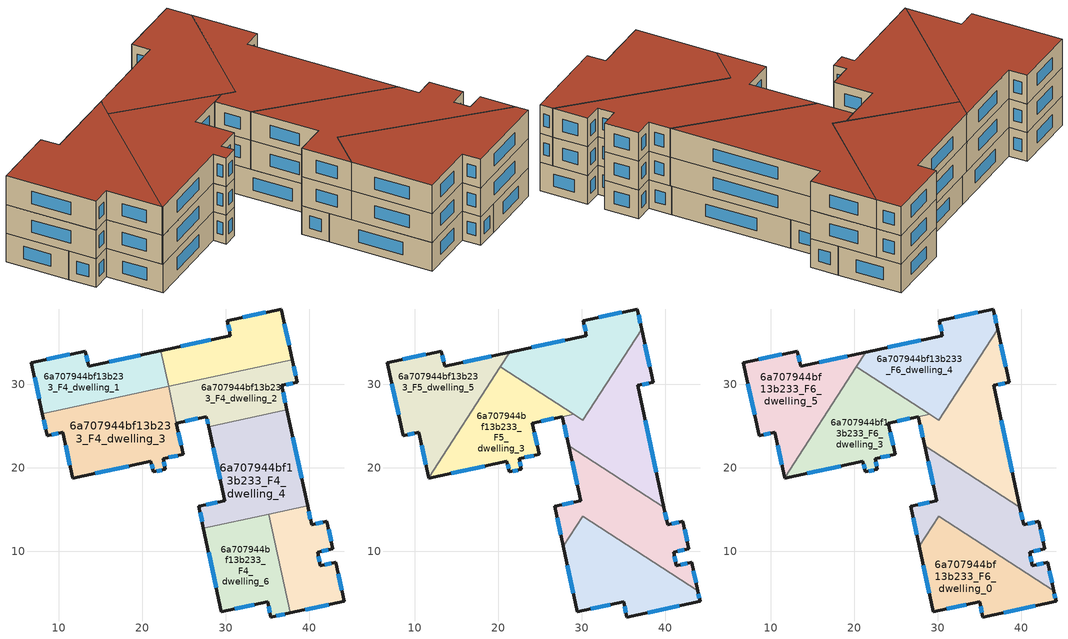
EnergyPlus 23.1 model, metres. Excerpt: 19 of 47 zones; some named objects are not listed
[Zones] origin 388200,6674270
6a707944bf13b233_F4_dwelling_0
 floor to 6a707944bf13b233_F3_dwelling_0 (EU_floor_Construction): 36.65,38.99 37.96,32.9 23.16,29.72 22.24,34.02 30.57,35.82 30.17,37.6 z12
 wall outside (EU_wall_Construction): 37.96,32.9 36.65,38.99 30.17,37.6 30.57,35.82 22.24,34.02 z12:15
 wall to 6a707944bf13b233_F4_dwelling_2 (EU_wall_Construction): 23.16,29.72 37.96,32.9 z12:15
 wall to 6a707944bf13b233_F4_dwelling_1 (EU_wall_Construction): 22.24,34.02 23.16,29.72 z12:15
 window (EU_Window_Construction): 37.58,34.64 37.02,37.25 / 28.19,35.3 24.62,34.53 / 30.29,37.09 30.45,36.33 / 34.8,38.6 32.02,38 z12.86:14.14
6a707944bf13b233_F4_dwelling_1
 floor to 6a707944bf13b233_F3_dwelling_1 (EU_floor_Construction): 22.24,34.02 23.16,29.72 8.06,26.48 6.74,32.57 13.19,33.96 13.58,32.14 z12
 wall outside (EU_wall_Construction): 22.24,34.02 13.58,32.14 13.19,33.96 6.74,32.57 8.06,26.48 z12:15
 wall to 6a707944bf13b233_F4_dwelling_3 (EU_wall_Construction): 8.06,26.48 23.16,29.72 z12:15
 window (EU_Window_Construction): 7.12,30.83 7.68,28.22 / 11.35,33.56 8.58,32.97 / 13.47,32.66 13.3,33.44 / 19.77,33.48 16.06,32.68 z12.86:14.14
6a707944bf13b233_F4_dwelling_2
 floor to 6a707944bf13b233_F3_dwelling_2 (EU_floor_Construction): 37.96,32.9 38.53,30.24 36.68,29.84 37.31,26.92 27.95,24.91 27.69,26.11 24.1,25.33 23.16,29.72 z12
 wall outside (EU_wall_Construction): 24.1,25.33 27.69,26.11 27.95,24.91 / 37.31,26.92 36.68,29.84 38.53,30.24 37.96,32.9 z12:15
 wall to 6a707944bf13b233_F4_dwelling_3 (EU_wall_Construction): 23.16,29.72 24.1,25.33 z12:15
 wall to 6a707944bf13b233_F4_dwelling_4 (EU_wall_Construction): 27.95,24.91 37.31,26.92 z12:15
 window (EU_Window_Construction): 27.76,25.77 27.87,25.26 / 25.13,25.56 26.66,25.89 / 38.37,31 38.12,32.14 / 37.21,29.95 38,30.12 / 37.13,27.76 36.86,29.01 z12.86:14.14
6a707944bf13b233_F4_dwelling_3
 floor to 6a707944bf13b233_F3_dwelling_3 (EU_floor_Construction): 23.16,29.72 24.1,25.33 24.92,21.59 22.5,21.07 22.77,19.8 21.31,19.49 21.04,20.76 11.67,18.74 10.49,24.22 8.63,23.83 8.06,26.48 z12
 wall outside (EU_wall_Construction): 8.06,26.48 8.63,23.83 10.49,24.22 11.67,18.74 21.04,20.76 21.31,19.49 22.77,19.8 22.5,21.07 24.92,21.59 24.1,25.33 z12:15
 window (EU_Window_Construction): 24.68,22.66 24.33,24.26 / 23.19,21.22 24.23,21.44 / 22.69,20.17 22.57,20.71 / 21.73,19.58 22.35,19.71 / 21.12,20.39 21.23,19.85 / 14.35,19.32 18.36,20.18 / 10.83,22.66 11.33,20.31 / 9.16,23.94 9.96,24.11 / 8.22,25.72 8.47,24.58 z12.86:14.14
6a707944bf13b233_F4_dwelling_4
 floor to 6a707944bf13b233_F3_dwelling_4 (EU_floor_Construction): 37.31,26.92 39.79,15.42 27.33,12.75 26.76,15.4 29.86,16.06 27.95,24.91 z12
 wall outside (EU_wall_Construction): 27.95,24.91 29.86,16.06 26.76,15.4 27.33,12.75 / 39.79,15.42 37.31,26.92 z12:15
 wall to 6a707944bf13b233_F4_dwelling_6 (EU_wall_Construction): 27.33,12.75 35.16,14.43 z12:15
 wall to 6a707944bf13b233_F4_dwelling_5 (EU_wall_Construction): 35.16,14.43 39.79,15.42 z12:15
 window (EU_Window_Construction): 28.49,22.39 29.31,18.59 / 39.08,18.71 38.02,23.64 / 26.92,14.64 27.17,13.5 / 28.97,15.87 27.65,15.59 z12.86:14.14
6a707944bf13b233_F4_dwelling_5
 floor to 6a707944bf13b233_F3_dwelling_5 (EU_floor_Construction): 42.1,13.58 42.82,10.27 40.99,9.87 41.33,8.26 43.16,8.66 44.16,4.01 37.7,2.62 35.16,14.43 39.79,15.42 40.27,13.18 z12
 wall outside (EU_wall_Construction): 37.7,2.62 44.16,4.01 43.16,8.66 41.33,8.26 40.99,9.87 42.82,10.27 42.1,13.58 40.27,13.18 39.79,15.42 z12:15
 wall to 6a707944bf13b233_F4_dwelling_6 (EU_wall_Construction): 35.16,14.43 37.7,2.62 z12:15
 window (EU_Window_Construction): 41.23,8.72 41.09,9.41 / 42.64,8.54 41.85,8.38 / 43.87,5.33 43.45,7.33 / 39.54,3.01 42.31,3.61 / 40.13,13.82 39.93,14.78 / 41.58,13.47 40.8,13.3 / 42.61,11.22 42.31,12.64 / 41.51,9.98 42.29,10.16 z12.86:14.14
6a707944bf13b233_F4_dwelling_6
 floor to 6a707944bf13b233_F3_dwelling_6 (EU_floor_Construction): 35.16,14.43 37.7,2.62 35.4,2.12 35.01,3.95 29.48,2.75 27.33,12.75 z12
 wall outside (EU_wall_Construction): 27.33,12.75 29.48,2.75 35.01,3.95 35.4,2.12 37.7,2.62 z12:15
 window (EU_Window_Construction): 27.94,9.89 28.86,5.61 / 36.05,2.27 37.04,2.48 / 35.12,3.43 35.29,2.65 / 31.06,3.1 33.43,3.61 z12.86:14.14
6a707944bf13b233_F5_dwelling_0
 floor to 6a707944bf13b233_F4_dwelling_6 (EU_floor_Construction): 36.04,10.32 37.7,2.62 35.4,2.12 35.01,3.95 29.48,2.75 27.8,10.58 29.5,13.21 31.06,13.55 z15
 floor to 6a707944bf13b233_F4_dwelling_4 (EU_floor_Construction): 31.06,13.55 29.5,13.21 30.11,14.16 z15
 floor to 6a707944bf13b233_F4_dwelling_5 (EU_floor_Construction): 43.89,5.25 44.16,4.01 37.7,2.62 36.04,10.32 z15
 wall outside (EU_wall_Construction): 27.8,10.58 29.48,2.75 35.01,3.95 35.4,2.12 44.16,4.01 43.89,5.25 z15:18
 wall to 6a707944bf13b233_F5_dwelling_1 (EU_wall_Construction): 43.89,5.25 30.11,14.16 27.8,10.58 z15:18
 window (EU_Window_Construction): 44.08,4.36 43.97,4.89 / 37.9,2.66 41.66,3.47 / 35.12,3.43 35.29,2.65 / 31.06,3.1 33.43,3.61 / 28.28,8.34 29,4.99 z15.86:17.14
6a707944bf13b233_F5_dwelling_1
 floor to 6a707944bf13b233_F4_dwelling_4 (EU_floor_Construction): 39.63,15.39 31.06,13.55 30.11,14.16 29.5,13.21 27.33,12.75 26.76,15.4 29.86,16.06 28.44,22.62 z15
 floor to 6a707944bf13b233_F4_dwelling_5 (EU_floor_Construction): 42.1,13.58 42.82,10.27 40.99,9.87 41.33,8.26 43.16,8.66 43.89,5.25 36.04,10.32 35.16,14.43 39.63,15.39 39.82,15.26 40.27,13.18 z15
 floor to 6a707944bf13b233_F4_dwelling_6 (EU_floor_Construction): 29.5,13.21 27.8,10.58 27.33,12.75 z15; 35.16,14.43 36.04,10.32 31.06,13.55 z15
 wall outside (EU_wall_Construction): 43.89,5.25 43.16,8.66 41.33,8.26 40.99,9.87 42.82,10.27 42.1,13.58 40.27,13.18 39.83,15.26 / 28.44,22.62 29.86,16.06 26.76,15.4 27.8,10.58 z15:18
 wall to 6a707944bf13b233_F5_dwelling_2 (EU_wall_Construction): 39.83,15.26 28.44,22.62 z15:18
 window (EU_Window_Construction): 42.61,11.22 42.31,12.64 / 41.51,9.98 42.29,10.16 / 41.23,8.72 41.09,9.41 / 42.64,8.54 41.85,8.38 / 43.68,6.22 43.37,7.68 / 27.06,14.02 27.5,11.96 / 28.97,15.87 27.65,15.59 / 28.85,20.75 29.45,17.94 / 40.14,13.78 39.95,14.67 / 41.58,13.47 40.8,13.3 z15.86:17.14
6a707944bf13b233_F5_dwelling_2
 floor to 6a707944bf13b233_F4_dwelling_2 (EU_floor_Construction): 37.96,32.9 38.53,30.24 36.68,29.84 37.31,26.92 27.95,24.91 27.69,26.11 29.02,26.4 30.12,25.69 34.26,32.1 z15
 floor to 6a707944bf13b233_F4_dwelling_0 (EU_floor_Construction): 37.16,36.59 37.96,32.9 34.26,32.1 z15
 floor to 6a707944bf13b233_F4_dwelling_4 (EU_floor_Construction): 37.31,26.92 39.79,15.42 39.63,15.39 28.44,22.62 27.95,24.91 z15
 floor to 6a707944bf13b233_F4_dwelling_5 (EU_floor_Construction): 39.79,15.42 39.82,15.26 39.63,15.39 z15
 wall outside (EU_wall_Construction): 39.83,15.26 36.68,29.84 38.53,30.24 37.16,36.59 / 27.69,26.11 28.44,22.62 z15:18
 wall to 6a707944bf13b233_F5_dwelling_3 (EU_wall_Construction): 29.02,26.4 27.69,26.11 z15:18
 wall to 6a707944bf13b233_F5_dwelling_4 (EU_wall_Construction): 37.16,36.59 30.12,25.69 29.02,26.4 z15:18
 window (EU_Window_Construction): 38.14,32.05 37.55,34.78 / 37.21,29.95 38,30.12 / 38.93,19.42 37.58,25.67 / 27.9,25.11 28.23,23.62 z15.86:17.14
6a707944bf13b233_F5_dwelling_3
 floor to 6a707944bf13b233_F4_dwelling_3 (EU_floor_Construction): 23.16,29.72 24.1,25.33 24.92,21.59 22.5,21.07 22.77,19.8 21.31,19.49 21.04,20.76 11.67,18.74 11.66,18.8 18.01,28.61 z15
 floor to 6a707944bf13b233_F4_dwelling_0 (EU_floor_Construction): 23.7,29.84 23.16,29.72 23.04,30.27 z15
 floor to 6a707944bf13b233_F4_dwelling_2 (EU_floor_Construction): 29.01,26.41 24.1,25.33 23.16,29.72 23.7,29.84 z15
 floor to 6a707944bf13b233_F4_dwelling_1 (EU_floor_Construction): 23.04,30.27 23.16,29.72 18.01,28.61 20.24,32.08 z15
 wall outside (EU_wall_Construction): 11.66,18.8 11.67,18.74 21.04,20.76 21.31,19.49 22.77,19.8 22.5,21.07 24.92,21.59 24.1,25.33 27.68,26.11 z15:18
 wall to 6a707944bf13b233_F5_dwelling_5 (EU_wall_Construction): 20.24,32.08 11.66,18.8 z15:18
 wall to 6a707944bf13b233_F5_dwelling_4 (EU_wall_Construction): 29.01,26.41 20.24,32.08 z15:18
 window (EU_Window_Construction): 22.69,20.17 22.57,20.71 / 21.73,19.58 22.35,19.71 / 21.12,20.39 21.23,19.85 / 14.35,19.32 18.36,20.18 / 25.13,25.56 26.66,25.89 / 24.68,22.66 24.33,24.26 / 23.19,21.22 24.23,21.44 z15.86:17.14
6a707944bf13b233_F5_dwelling_4
 floor to 6a707944bf13b233_F4_dwelling_0 (EU_floor_Construction): 36.65,38.99 37.16,36.59 34.26,32.1 23.7,29.84 23.04,30.27 22.24,34.02 30.57,35.82 30.17,37.6 z15
 floor to 6a707944bf13b233_F4_dwelling_2 (EU_floor_Construction): 34.26,32.1 30.12,25.69 23.7,29.84 z15
 floor to 6a707944bf13b233_F4_dwelling_1 (EU_floor_Construction): 22.24,34.02 23.04,30.27 20.24,32.08 21.38,33.83 z15
 wall outside (EU_wall_Construction): 37.16,36.59 36.65,38.99 30.17,37.6 30.57,35.82 21.38,33.83 z15:18
 wall to 6a707944bf13b233_F5_dwelling_5 (EU_wall_Construction): 21.38,33.83 20.24,32.08 z15:18
 window (EU_Window_Construction): 27.94,35.25 24,34.4 / 30.29,37.09 30.45,36.33 / 34.8,38.6 32.02,38 / 37.02,37.28 36.8,38.31 z15.86:17.14
6a707944bf13b233_F5_dwelling_5
 floor to 6a707944bf13b233_F4_dwelling_1 (EU_floor_Construction): 21.38,33.83 18.01,28.61 8.06,26.48 6.74,32.57 13.19,33.96 13.58,32.14 z15
 floor to 6a707944bf13b233_F4_dwelling_3 (EU_floor_Construction): 18.01,28.61 11.66,18.8 10.49,24.22 8.63,23.83 8.06,26.48 z15
 wall outside (EU_wall_Construction): 21.38,33.83 13.58,32.14 13.19,33.96 6.74,32.57 8.63,23.83 10.49,24.22 11.66,18.8 z15:18
 window (EU_Window_Construction): 10.82,22.67 11.32,20.35 / 9.16,23.94 9.96,24.11 / 7.28,30.07 8.09,26.32 / 11.35,33.56 8.58,32.97 / 13.47,32.66 13.3,33.44 / 19.15,33.35 15.81,32.62 z15.86:17.14
6a707944bf13b233_F6_dwelling_0
 floor to 6a707944bf13b233_F5_dwelling_0 (EU_floor_Construction): 43.89,5.25 44.16,4.01 35.4,2.12 35.01,3.95 29.48,2.75 27.8,10.58 30.11,14.16 z18
 wall outside (EU_wall_Construction): 27.8,10.58 29.48,2.75 35.01,3.95 35.4,2.12 44.16,4.01 43.89,5.25 z18:21
 wall to 6a707944bf13b233_F6_dwelling_1 (EU_wall_Construction): 43.89,5.25 30.11,14.16 27.8,10.58 z18:21
 window (EU_Window_Construction): 44.08,4.36 43.97,4.89 / 37.9,2.66 41.66,3.47 / 35.12,3.43 35.29,2.65 / 31.06,3.1 33.43,3.61 / 28.28,8.34 29,4.99 z18.86:20.14
 roof outside (EU_roof_Construction): 44.16,4.01 43.89,5.25 30.11,14.16 27.8,10.58 29.48,2.75 35.01,3.95 35.4,2.12 z21
6a707944bf13b233_F6_dwelling_1
 floor to 6a707944bf13b233_F5_dwelling_1 (EU_floor_Construction): 39.83,15.26 40.27,13.18 42.1,13.58 42.82,10.27 40.99,9.87 41.33,8.26 43.16,8.66 43.89,5.25 30.11,14.16 27.8,10.58 26.76,15.4 29.86,16.06 28.44,22.62 z18
 wall outside (EU_wall_Construction): 43.89,5.25 43.16,8.66 41.33,8.26 40.99,9.87 42.82,10.27 42.1,13.58 40.27,13.18 39.83,15.26 / 28.44,22.62 29.86,16.06 26.76,15.4 27.8,10.58 z18:21
 wall to 6a707944bf13b233_F6_dwelling_2 (EU_wall_Construction): 39.83,15.26 28.44,22.62 z18:21
 window (EU_Window_Construction): 42.61,11.22 42.31,12.64 / 41.51,9.98 42.29,10.16 / 41.23,8.72 41.09,9.41 / 42.64,8.54 41.85,8.38 / 43.68,6.22 43.37,7.68 / 27.06,14.02 27.5,11.96 / 28.97,15.87 27.65,15.59 / 28.85,20.75 29.45,17.94 / 40.14,13.78 39.95,14.67 / 41.58,13.47 40.8,13.3 z18.86:20.14
 roof outside (EU_roof_Construction): 43.89,5.25 43.16,8.66 41.33,8.26 40.99,9.87 42.82,10.27 42.1,13.58 40.27,13.18 39.83,15.26 28.44,22.62 29.86,16.06 26.76,15.4 27.8,10.58 30.11,14.16 z21
6a707944bf13b233_F6_dwelling_2
 floor to 6a707944bf13b233_F5_dwelling_2 (EU_floor_Construction): 37.16,36.59 38.53,30.24 36.68,29.84 39.83,15.26 28.44,22.62 27.69,26.11 29.02,26.4 30.12,25.69 z18
 wall outside (EU_wall_Construction): 39.83,15.26 36.68,29.84 38.53,30.24 37.16,36.59 / 27.69,26.11 28.44,22.62 z18:21
 wall to 6a707944bf13b233_F6_dwelling_3 (EU_wall_Construction): 29.02,26.4 27.69,26.11 z18:21
 wall to 6a707944bf13b233_F6_dwelling_4 (EU_wall_Construction): 37.16,36.59 30.12,25.69 29.02,26.4 z18:21
 window (EU_Window_Construction): 38.14,32.05 37.55,34.78 / 37.21,29.95 38,30.12 / 38.93,19.42 37.58,25.67 / 27.9,25.11 28.23,23.62 z18.86:20.14
 roof outside (EU_roof_Construction): 39.83,15.26 36.68,29.84 38.53,30.24 37.16,36.59 30.12,25.69 29.02,26.4 27.69,26.11 28.44,22.62 z21
6a707944bf13b233_F6_dwelling_3
 floor to 6a707944bf13b233_F5_dwelling_3 (EU_floor_Construction): 29.01,26.41 24.1,25.33 24.92,21.59 22.5,21.07 22.77,19.8 21.31,19.49 21.04,20.76 11.67,18.74 11.66,18.8 20.24,32.08 z18
 wall outside (EU_wall_Construction): 11.66,18.8 11.67,18.74 21.04,20.76 21.31,19.49 22.77,19.8 22.5,21.07 24.92,21.59 24.1,25.33 27.68,26.11 z18:21
 wall to 6a707944bf13b233_F6_dwelling_5 (EU_wall_Construction): 20.24,32.08 11.66,18.8 z18:21
 wall to 6a707944bf13b233_F6_dwelling_4 (EU_wall_Construction): 29.01,26.41 20.24,32.08 z18:21
 window (EU_Window_Construction): 22.69,20.17 22.57,20.71 / 21.73,19.58 22.35,19.71 / 21.12,20.39 21.23,19.85 / 14.35,19.32 18.36,20.18 / 25.13,25.56 26.66,25.89 / 24.68,22.66 24.33,24.26 / 23.19,21.22 24.23,21.44 z18.86:20.14
 roof outside (EU_roof_Construction): 24.92,21.59 24.1,25.33 29.02,26.4 20.24,32.08 11.66,18.8 11.67,18.74 21.04,20.76 21.31,19.49 22.77,19.8 22.5,21.07 z21
6a707944bf13b233_F6_dwelling_4
 floor to 6a707944bf13b233_F5_dwelling_4 (EU_floor_Construction): 36.65,38.99 37.16,36.59 30.12,25.69 20.24,32.08 21.38,33.83 30.57,35.82 30.17,37.6 z18
 wall outside (EU_wall_Construction): 37.16,36.59 36.65,38.99 30.17,37.6 30.57,35.82 21.38,33.83 z18:21
 wall to 6a707944bf13b233_F6_dwelling_5 (EU_wall_Construction): 21.38,33.83 20.24,32.08 z18:21
 window (EU_Window_Construction): 27.94,35.25 24,34.4 / 30.29,37.09 30.45,36.33 / 34.8,38.6 32.02,38 / 37.02,37.28 36.8,38.31 z18.86:20.14
 roof outside (EU_roof_Construction): 30.12,25.69 37.16,36.59 36.65,38.99 30.17,37.6 30.57,35.82 21.38,33.83 20.24,32.08 z21
6a707944bf13b233_F6_dwelling_5
 floor to 6a707944bf13b233_F5_dwelling_5 (EU_floor_Construction): 21.38,33.83 11.66,18.8 10.49,24.22 8.63,23.83 6.74,32.57 13.19,33.96 13.58,32.14 z18
 wall outside (EU_wall_Construction): 21.38,33.83 13.58,32.14 13.19,33.96 6.74,32.57 8.63,23.83 10.49,24.22 11.66,18.8 z18:21
 window (EU_Window_Construction): 10.82,22.67 11.32,20.35 / 9.16,23.94 9.96,24.11 / 7.28,30.07 8.09,26.32 / 11.35,33.56 8.58,32.97 / 13.47,32.66 13.3,33.44 / 19.15,33.35 15.81,32.62 z18.86:20.14
 roof outside (EU_roof_Construction): 11.66,18.8 21.38,33.83 13.58,32.14 13.19,33.96 6.74,32.57 8.63,23.83 10.49,24.22 z21
[Building]
EU S2 Campaign: North Axis=0; Terrain=City; Solar Distribution=FullExterior
[Site:Location]
Helsinki-Vantaa.AP: Latitude=60.317; Longitude=24.963; Time Zone=2; Elevation=54.6
[SizingPeriod:WeatherFileDays]
AnnualSizingPeriod: Begin Month=1; Begin Day of Month=1; End Month=12; End Day of Month=31; Day of Week for Start Day=Monday; Use Weather File Daylight Saving Period=No; Use Weather File Rain and Snow Indicators=No
[MATERIAL]
EU_InternalMass_Material: Roughness=MediumRough; Thickness=0.1; Conductivity=1; Density=1800; Specific Heat=900; Thermal Absorptance=0.9; Solar Absorptance=0.7; Visible Absorptance=0.7
[MATERIAL:NOMASS] Roughness=MediumRough; Thermal Absorptance=0.9; Solar Absorptance=0.7; Visible Absorptance=0.7
Name | Thermal Resistance
EU_wall_NoMass | 5.91765
EU_roof_NoMass | 11.1778
EU_floor_NoMass | 6.2875
[WINDOWMATERIAL:SIMPLEGLAZINGSYSTEM]
EU_Window_SimpleGlazing: UFactor=0.994035; Solar Heat Gain Coefficient=0.7; Visible Transmittance=0.7
[CONSTRUCTION]
EU_wall_Construction: EU_wall_NoMass
EU_roof_Construction: EU_roof_NoMass
EU_floor_Construction: EU_floor_NoMass
EU_Window_Construction: EU_Window_SimpleGlazing
EU_InternalMass_Construction: EU_InternalMass_Material
[ZONE] Type=1; Multiplier=1; Ceiling Height=autocalculate; Floor Area=autocalculate; Part of Total Floor Area=Yes
Name | Volume
6a707944bf13b233_F4_dwelling_0 | 236.202
6a707944bf13b233_F5_dwelling_0; 6a707944bf13b233_F6_dwelling_0 | 317.339
6a707944bf13b233_F4_dwelling_1 | 239.812
6a707944bf13b233_F5_dwelling_1; 6a707944bf13b233_F6_dwelling_1 | 317.312
6a707944bf13b233_F4_dwelling_2 | 228.705
6a707944bf13b233_F5_dwelling_2; 6a707944bf13b233_F6_dwelling_2 | 330.203
6a707944bf13b233_F4_dwelling_3 | 359.418
6a707944bf13b233_F5_dwelling_3; 6a707944bf13b233_F6_dwelling_3 | 304.434
6a707944bf13b233_F4_dwelling_4 | 363.82
6a707944bf13b233_F5_dwelling_4; 6a707944bf13b233_F6_dwelling_4 | 317.298
6a707944bf13b233_F4_dwelling_5 | 217.464
6a707944bf13b233_F5_dwelling_5; 6a707944bf13b233_F6_dwelling_5 | 317.337
6a707944bf13b233_F4_dwelling_6 | 258.522
[INTERNALMASS] Construction=EU_InternalMass_Construction
Name | Zone or ZoneList | Surface Area
6a707944bf13b233_F4_dwelling_0_EU_InternalMass | 6a707944bf13b233_F4_dwelling_0 | 78.7343
6a707944bf13b233_F4_dwelling_1_EU_InternalMass | 6a707944bf13b233_F4_dwelling_1 | 79.937
6a707944bf13b233_F4_dwelling_2_EU_InternalMass | 6a707944bf13b233_F4_dwelling_2 | 76.2349
6a707944bf13b233_F4_dwelling_3_EU_InternalMass | 6a707944bf13b233_F4_dwelling_3 | 119.806
6a707944bf13b233_F4_dwelling_4_EU_InternalMass | 6a707944bf13b233_F4_dwelling_4 | 121.273
6a707944bf13b233_F4_dwelling_5_EU_InternalMass | 6a707944bf13b233_F4_dwelling_5 | 72.4882
6a707944bf13b233_F4_dwelling_6_EU_InternalMass | 6a707944bf13b233_F4_dwelling_6 | 86.1738
6a707944bf13b233_F5_dwelling_0_EU_InternalMass | 6a707944bf13b233_F5_dwelling_0 | 105.779
6a707944bf13b233_F5_dwelling_1_EU_InternalMass | 6a707944bf13b233_F5_dwelling_1 | 105.771
6a707944bf13b233_F5_dwelling_2_EU_InternalMass | 6a707944bf13b233_F5_dwelling_2 | 110.065
6a707944bf13b233_F5_dwelling_3_EU_InternalMass | 6a707944bf13b233_F5_dwelling_3 | 101.49
6a707944bf13b233_F5_dwelling_4_EU_InternalMass | 6a707944bf13b233_F5_dwelling_4 | 105.766
6a707944bf13b233_F5_dwelling_5_EU_InternalMass | 6a707944bf13b233_F5_dwelling_5 | 105.779
6a707944bf13b233_F6_dwelling_0_EU_InternalMass | 6a707944bf13b233_F6_dwelling_0 | 105.779
6a707944bf13b233_F6_dwelling_1_EU_InternalMass | 6a707944bf13b233_F6_dwelling_1 | 105.771
6a707944bf13b233_F6_dwelling_2_EU_InternalMass | 6a707944bf13b233_F6_dwelling_2 | 110.065
6a707944bf13b233_F6_dwelling_3_EU_InternalMass | 6a707944bf13b233_F6_dwelling_3 | 101.49
6a707944bf13b233_F6_dwelling_4_EU_InternalMass | 6a707944bf13b233_F6_dwelling_4 | 105.766
6a707944bf13b233_F6_dwelling_5_EU_InternalMass | 6a707944bf13b233_F6_dwelling_5 | 105.779
[OTHEREQUIPMENT] Fuel Type=Electricity; Design Level Calculation Method=Watts/Area; Power per Zone Floor Area=1; Fraction Latent=0; Fraction Radiant=0; Fraction Lost=0; Carbon Dioxide Generation Rate=0; EndUse Subcategory=EU_Step8_InternalGains
Name | Zone or ZoneList or Space or SpaceList | Schedule
EU_Step8_InternalGain_6a707944bf13b233_F4_dwelling_0_f000 | 6a707944bf13b233_F4_dwelling_0 | EU_Step8_GainSchedule_6a707944bf13b233_F4_dwelling_0_f000
EU_Step8_InternalGain_6a707944bf13b233_F4_dwelling_1_f000 | 6a707944bf13b233_F4_dwelling_1 | EU_Step8_GainSchedule_6a707944bf13b233_F4_dwelling_1_f000
EU_Step8_InternalGain_6a707944bf13b233_F4_dwelling_2_f000 | 6a707944bf13b233_F4_dwelling_2 | EU_Step8_GainSchedule_6a707944bf13b233_F4_dwelling_2_f000
EU_Step8_InternalGain_6a707944bf13b233_F4_dwelling_3_f000 | 6a707944bf13b233_F4_dwelling_3 | EU_Step8_GainSchedule_6a707944bf13b233_F4_dwelling_3_f000
EU_Step8_InternalGain_6a707944bf13b233_F4_dwelling_4_f000 | 6a707944bf13b233_F4_dwelling_4 | EU_Step8_GainSchedule_6a707944bf13b233_F4_dwelling_4_f000
EU_Step8_InternalGain_6a707944bf13b233_F4_dwelling_5_f000 | 6a707944bf13b233_F4_dwelling_5 | EU_Step8_GainSchedule_6a707944bf13b233_F4_dwelling_5_f000
EU_Step8_InternalGain_6a707944bf13b233_F4_dwelling_6_f000 | 6a707944bf13b233_F4_dwelling_6 | EU_Step8_GainSchedule_6a707944bf13b233_F4_dwelling_6_f000
EU_Step8_InternalGain_6a707944bf13b233_F5_dwelling_0_f000 | 6a707944bf13b233_F5_dwelling_0 | EU_Step8_GainSchedule_6a707944bf13b233_F5_dwelling_0_f000
EU_Step8_InternalGain_6a707944bf13b233_F5_dwelling_1_f000 | 6a707944bf13b233_F5_dwelling_1 | EU_Step8_GainSchedule_6a707944bf13b233_F5_dwelling_1_f000
EU_Step8_InternalGain_6a707944bf13b233_F5_dwelling_2_f000 | 6a707944bf13b233_F5_dwelling_2 | EU_Step8_GainSchedule_6a707944bf13b233_F5_dwelling_2_f000
EU_Step8_InternalGain_6a707944bf13b233_F5_dwelling_3_f000 | 6a707944bf13b233_F5_dwelling_3 | EU_Step8_GainSchedule_6a707944bf13b233_F5_dwelling_3_f000
EU_Step8_InternalGain_6a707944bf13b233_F5_dwelling_4_f000 | 6a707944bf13b233_F5_dwelling_4 | EU_Step8_GainSchedule_6a707944bf13b233_F5_dwelling_4_f000
EU_Step8_InternalGain_6a707944bf13b233_F5_dwelling_5_f000 | 6a707944bf13b233_F5_dwelling_5 | EU_Step8_GainSchedule_6a707944bf13b233_F5_dwelling_5_f000
EU_Step8_InternalGain_6a707944bf13b233_F6_dwelling_0_f000 | 6a707944bf13b233_F6_dwelling_0 | EU_Step8_GainSchedule_6a707944bf13b233_F6_dwelling_0_f000
EU_Step8_InternalGain_6a707944bf13b233_F6_dwelling_1_f000 | 6a707944bf13b233_F6_dwelling_1 | EU_Step8_GainSchedule_6a707944bf13b233_F6_dwelling_1_f000
EU_Step8_InternalGain_6a707944bf13b233_F6_dwelling_2_f000 | 6a707944bf13b233_F6_dwelling_2 | EU_Step8_GainSchedule_6a707944bf13b233_F6_dwelling_2_f000
EU_Step8_InternalGain_6a707944bf13b233_F6_dwelling_3_f000 | 6a707944bf13b233_F6_dwelling_3 | EU_Step8_GainSchedule_6a707944bf13b233_F6_dwelling_3_f000
EU_Step8_InternalGain_6a707944bf13b233_F6_dwelling_4_f000 | 6a707944bf13b233_F6_dwelling_4 | EU_Step8_GainSchedule_6a707944bf13b233_F6_dwelling_4_f000
EU_Step8_InternalGain_6a707944bf13b233_F6_dwelling_5_f000 | 6a707944bf13b233_F6_dwelling_5 | EU_Step8_GainSchedule_6a707944bf13b233_F6_dwelling_5_f000
[ZONEVENTILATION:DESIGNFLOWRATE] Schedule=EU_AlwaysOn; Design Flow Rate Calculation Method=AirChanges/Hour; Air Changes per Hour=0.596421; Ventilation Type=Natural; Fan Pressure Rise=0; Fan Total Efficiency=1; Constant Term Coefficient=1; Temperature Term Coefficient=0; Velocity Term Coefficient=0; Velocity Squared Term Coefficient=0; Minimum Indoor Temperature=-100; Maximum Indoor Temperature=100; Delta Temperature=-100; Minimum Outdoor Temperature=-100; Maximum Outdoor Temperature=100; Maximum Wind Speed=40
Name | Zone or ZoneList or Space or SpaceList
EU_ConstantAir_6a707944bf13b233_F4_dwelling_0 | 6a707944bf13b233_F4_dwelling_0
EU_ConstantAir_6a707944bf13b233_F4_dwelling_1 | 6a707944bf13b233_F4_dwelling_1
EU_ConstantAir_6a707944bf13b233_F4_dwelling_2 | 6a707944bf13b233_F4_dwelling_2
EU_ConstantAir_6a707944bf13b233_F4_dwelling_3 | 6a707944bf13b233_F4_dwelling_3
EU_ConstantAir_6a707944bf13b233_F4_dwelling_4 | 6a707944bf13b233_F4_dwelling_4
EU_ConstantAir_6a707944bf13b233_F4_dwelling_5 | 6a707944bf13b233_F4_dwelling_5
EU_ConstantAir_6a707944bf13b233_F4_dwelling_6 | 6a707944bf13b233_F4_dwelling_6
EU_ConstantAir_6a707944bf13b233_F5_dwelling_0 | 6a707944bf13b233_F5_dwelling_0
EU_ConstantAir_6a707944bf13b233_F5_dwelling_1 | 6a707944bf13b233_F5_dwelling_1
EU_ConstantAir_6a707944bf13b233_F5_dwelling_2 | 6a707944bf13b233_F5_dwelling_2
EU_ConstantAir_6a707944bf13b233_F5_dwelling_3 | 6a707944bf13b233_F5_dwelling_3
EU_ConstantAir_6a707944bf13b233_F5_dwelling_4 | 6a707944bf13b233_F5_dwelling_4
EU_ConstantAir_6a707944bf13b233_F5_dwelling_5 | 6a707944bf13b233_F5_dwelling_5
EU_ConstantAir_6a707944bf13b233_F6_dwelling_0 | 6a707944bf13b233_F6_dwelling_0
EU_ConstantAir_6a707944bf13b233_F6_dwelling_1 | 6a707944bf13b233_F6_dwelling_1
EU_ConstantAir_6a707944bf13b233_F6_dwelling_2 | 6a707944bf13b233_F6_dwelling_2
EU_ConstantAir_6a707944bf13b233_F6_dwelling_3 | 6a707944bf13b233_F6_dwelling_3
EU_ConstantAir_6a707944bf13b233_F6_dwelling_4 | 6a707944bf13b233_F6_dwelling_4
EU_ConstantAir_6a707944bf13b233_F6_dwelling_5 | 6a707944bf13b233_F6_dwelling_5
[HVACTEMPLATE:THERMOSTAT] Constant Heating Setpoint=20; Constant Cooling Setpoint=50
EU_HeatOnly_6a707944bf13b233_F5_dwelling_0; EU_HeatOnly_6a707944bf13b233_F5_dwelling_1; EU_HeatOnly_6a707944bf13b233_F5_dwelling_2; EU_HeatOnly_6a707944bf13b233_F5_dwelling_3; EU_HeatOnly_6a707944bf13b233_F5_dwelling_4; EU_HeatOnly_6a707944bf13b233_F5_dwelling_5; EU_HeatOnly_6a707944bf13b233_F6_dwelling_0; EU_HeatOnly_6a707944bf13b233_F6_dwelling_1; EU_HeatOnly_6a707944bf13b233_F6_dwelling_2; EU_HeatOnly_6a707944bf13b233_F6_dwelling_3; EU_HeatOnly_6a707944bf13b233_F6_dwelling_4; EU_HeatOnly_6a707944bf13b233_F6_dwelling_5
[HVACTEMPLATE:ZONE:IDEALLOADSAIRSYSTEM] System Availability Schedule=EU_AlwaysOn; Maximum Heating Supply Air Temperature=50; Minimum Cooling Supply Air Temperature=13; Maximum Heating Supply Air Humidity Ratio=0.0156; Minimum Cooling Supply Air Humidity Ratio=0.0077; Heating Limit=NoLimit; Cooling Limit=NoLimit; Heating Availability Schedule=EU_AlwaysOn; Cooling Availability Schedule=EU_CoolingOff; Dehumidification Control Type=ConstantSensibleHeatRatio; Cooling Sensible Heat Ratio=0.7; Dehumidification Setpoint=60; Humidification Control Type=None; Humidification Setpoint=30; Outdoor Air Method=None; Outdoor Air Flow Rate per Person=0.00944; Outdoor Air Flow Rate per Zone Floor Area=0; Outdoor Air Flow Rate per Zone=0; Demand Controlled Ventilation Type=None; Outdoor Air Economizer Type=NoEconomizer; Heat Recovery Type=None; Sensible Heat Recovery Effectiveness=0.7; Latent Heat Recovery Effectiveness=0.65
Name | Template Thermostat
6a707944bf13b233_F4_dwelling_0 | EU_HeatOnly_6a707944bf13b233_F4_dwelling_0
6a707944bf13b233_F4_dwelling_1 | EU_HeatOnly_6a707944bf13b233_F4_dwelling_1
6a707944bf13b233_F4_dwelling_2 | EU_HeatOnly_6a707944bf13b233_F4_dwelling_2
6a707944bf13b233_F4_dwelling_3 | EU_HeatOnly_6a707944bf13b233_F4_dwelling_3
6a707944bf13b233_F4_dwelling_4 | EU_HeatOnly_6a707944bf13b233_F4_dwelling_4
6a707944bf13b233_F4_dwelling_5 | EU_HeatOnly_6a707944bf13b233_F4_dwelling_5
6a707944bf13b233_F4_dwelling_6 | EU_HeatOnly_6a707944bf13b233_F4_dwelling_6
6a707944bf13b233_F5_dwelling_0 | EU_HeatOnly_6a707944bf13b233_F5_dwelling_0
6a707944bf13b233_F5_dwelling_1 | EU_HeatOnly_6a707944bf13b233_F5_dwelling_1
6a707944bf13b233_F5_dwelling_2 | EU_HeatOnly_6a707944bf13b233_F5_dwelling_2
6a707944bf13b233_F5_dwelling_3 | EU_HeatOnly_6a707944bf13b233_F5_dwelling_3
6a707944bf13b233_F5_dwelling_4 | EU_HeatOnly_6a707944bf13b233_F5_dwelling_4
6a707944bf13b233_F5_dwelling_5 | EU_HeatOnly_6a707944bf13b233_F5_dwelling_5
6a707944bf13b233_F6_dwelling_0 | EU_HeatOnly_6a707944bf13b233_F6_dwelling_0
6a707944bf13b233_F6_dwelling_1 | EU_HeatOnly_6a707944bf13b233_F6_dwelling_1
6a707944bf13b233_F6_dwelling_2 | EU_HeatOnly_6a707944bf13b233_F6_dwelling_2
6a707944bf13b233_F6_dwelling_3 | EU_HeatOnly_6a707944bf13b233_F6_dwelling_3
6a707944bf13b233_F6_dwelling_4 | EU_HeatOnly_6a707944bf13b233_F6_dwelling_4
6a707944bf13b233_F6_dwelling_5 | EU_HeatOnly_6a707944bf13b233_F6_dwelling_5
[SIZING:ZONE] Zone Cooling Design Supply Air Temperature Input Method=SupplyAirTemperature; Zone Cooling Design Supply Air Temperature=13; Zone Heating Design Supply Air Temperature Input Method=SupplyAirTemperature; Zone Heating Design Supply Air Temperature=50; Zone Cooling Design Supply Air Humidity Ratio=0.008; Zone Heating Design Supply Air Humidity Ratio=0.008; Cooling Design Air Flow Method=DesignDay; Cooling Design Air Flow Rate=0; Cooling Minimum Air Flow per Zone Floor Area=0.000762; Cooling Minimum Air Flow=0; Cooling Minimum Air Flow Fraction=0.2; Heating Design Air Flow Method=DesignDay; Heating Design Air Flow Rate=0; Heating Maximum Air Flow per Zone Floor Area=0.002032; Heating Maximum Air Flow=0.141576; Heating Maximum Air Flow Fraction=0.3; Account for Dedicated Outdoor Air System=No; Dedicated Outdoor Air System Control Strategy=NeutralSupplyAir; Dedicated Outdoor Air Low Setpoint Temperature for Design=autosize; Dedicated Outdoor Air High Setpoint Temperature for Design=autosize; Zone Load Sizing Method=Sensible Load Only No Latent Load; Zone Latent Cooling Design Supply Air Humidity Ratio Input Method=HumidityRatioDifference; Zone Cooling Design Supply Air Humidity Ratio Difference=0.005; Zone Latent Heating Design Supply Air Humidity Ratio Input Method=HumidityRatioDifference; Zone Humidification Design Supply Air Humidity Ratio Difference=0.005
6a707944bf13b233_F4_dwelling_0; 6a707944bf13b233_F4_dwelling_1; 6a707944bf13b233_F4_dwelling_2; 6a707944bf13b233_F4_dwelling_3; 6a707944bf13b233_F4_dwelling_4; 6a707944bf13b233_F4_dwelling_5; 6a707944bf13b233_F4_dwelling_6; 6a707944bf13b233_F5_dwelling_0; 6a707944bf13b233_F5_dwelling_1; 6a707944bf13b233_F5_dwelling_2; 6a707944bf13b233_F5_dwelling_3; 6a707944bf13b233_F5_dwelling_4; 6a707944bf13b233_F5_dwelling_5; 6a707944bf13b233_F6_dwelling_0; 6a707944bf13b233_F6_dwelling_1; 6a707944bf13b233_F6_dwelling_2; 6a707944bf13b233_F6_dwelling_3; 6a707944bf13b233_F6_dwelling_4; 6a707944bf13b233_F6_dwelling_5
[SCHEDULE:CONSTANT]
Name | Hourly Value
EU_AlwaysOn | 1
EU_CoolingOff | 0
[SCHEDULE:FILE] Column Number=1; Rows to Skip at Top=0; Number of Hours of Data=8760; Column Separator=Comma; Interpolate to Timestep=No; Minutes per Item=60; Adjust Schedule for Daylight Savings=Yes
Name | File
EU_Step8_GainSchedule_6a707944bf13b233_F4_dwelling_0_f000 | ../../schedules/6a707944bf13b233/6a707944bf13b233_F4_dwelling_0_f000_gain.csv
EU_Step8_GainSchedule_6a707944bf13b233_F4_dwelling_1_f000 | ../../schedules/6a707944bf13b233/6a707944bf13b233_F4_dwelling_1_f000_gain.csv
EU_Step8_GainSchedule_6a707944bf13b233_F4_dwelling_2_f000 | ../../schedules/6a707944bf13b233/6a707944bf13b233_F4_dwelling_2_f000_gain.csv
EU_Step8_GainSchedule_6a707944bf13b233_F4_dwelling_3_f000 | ../../schedules/6a707944bf13b233/6a707944bf13b233_F4_dwelling_3_f000_gain.csv
EU_Step8_GainSchedule_6a707944bf13b233_F4_dwelling_4_f000 | ../../schedules/6a707944bf13b233/6a707944bf13b233_F4_dwelling_4_f000_gain.csv
EU_Step8_GainSchedule_6a707944bf13b233_F4_dwelling_5_f000 | ../../schedules/6a707944bf13b233/6a707944bf13b233_F4_dwelling_5_f000_gain.csv
EU_Step8_GainSchedule_6a707944bf13b233_F4_dwelling_6_f000 | ../../schedules/6a707944bf13b233/6a707944bf13b233_F4_dwelling_6_f000_gain.csv
EU_Step8_GainSchedule_6a707944bf13b233_F5_dwelling_0_f000 | ../../schedules/6a707944bf13b233/6a707944bf13b233_F5_dwelling_0_f000_gain.csv
EU_Step8_GainSchedule_6a707944bf13b233_F5_dwelling_1_f000 | ../../schedules/6a707944bf13b233/6a707944bf13b233_F5_dwelling_1_f000_gain.csv
EU_Step8_GainSchedule_6a707944bf13b233_F5_dwelling_2_f000 | ../../schedules/6a707944bf13b233/6a707944bf13b233_F5_dwelling_2_f000_gain.csv
EU_Step8_GainSchedule_6a707944bf13b233_F5_dwelling_3_f000 | ../../schedules/6a707944bf13b233/6a707944bf13b233_F5_dwelling_3_f000_gain.csv
EU_Step8_GainSchedule_6a707944bf13b233_F5_dwelling_4_f000 | ../../schedules/6a707944bf13b233/6a707944bf13b233_F5_dwelling_4_f000_gain.csv
EU_Step8_GainSchedule_6a707944bf13b233_F5_dwelling_5_f000 | ../../schedules/6a707944bf13b233/6a707944bf13b233_F5_dwelling_5_f000_gain.csv
EU_Step8_GainSchedule_6a707944bf13b233_F6_dwelling_0_f000 | ../../schedules/6a707944bf13b233/6a707944bf13b233_F6_dwelling_0_f000_gain.csv
EU_Step8_GainSchedule_6a707944bf13b233_F6_dwelling_1_f000 | ../../schedules/6a707944bf13b233/6a707944bf13b233_F6_dwelling_1_f000_gain.csv
EU_Step8_GainSchedule_6a707944bf13b233_F6_dwelling_2_f000 | ../../schedules/6a707944bf13b233/6a707944bf13b233_F6_dwelling_2_f000_gain.csv
EU_Step8_GainSchedule_6a707944bf13b233_F6_dwelling_3_f000 | ../../schedules/6a707944bf13b233/6a707944bf13b233_F6_dwelling_3_f000_gain.csv
EU_Step8_GainSchedule_6a707944bf13b233_F6_dwelling_4_f000 | ../../schedules/6a707944bf13b233/6a707944bf13b233_F6_dwelling_4_f000_gain.csv
EU_Step8_GainSchedule_6a707944bf13b233_F6_dwelling_5_f000 | ../../schedules/6a707944bf13b233/6a707944bf13b233_F6_dwelling_5_f000_gain.csv
